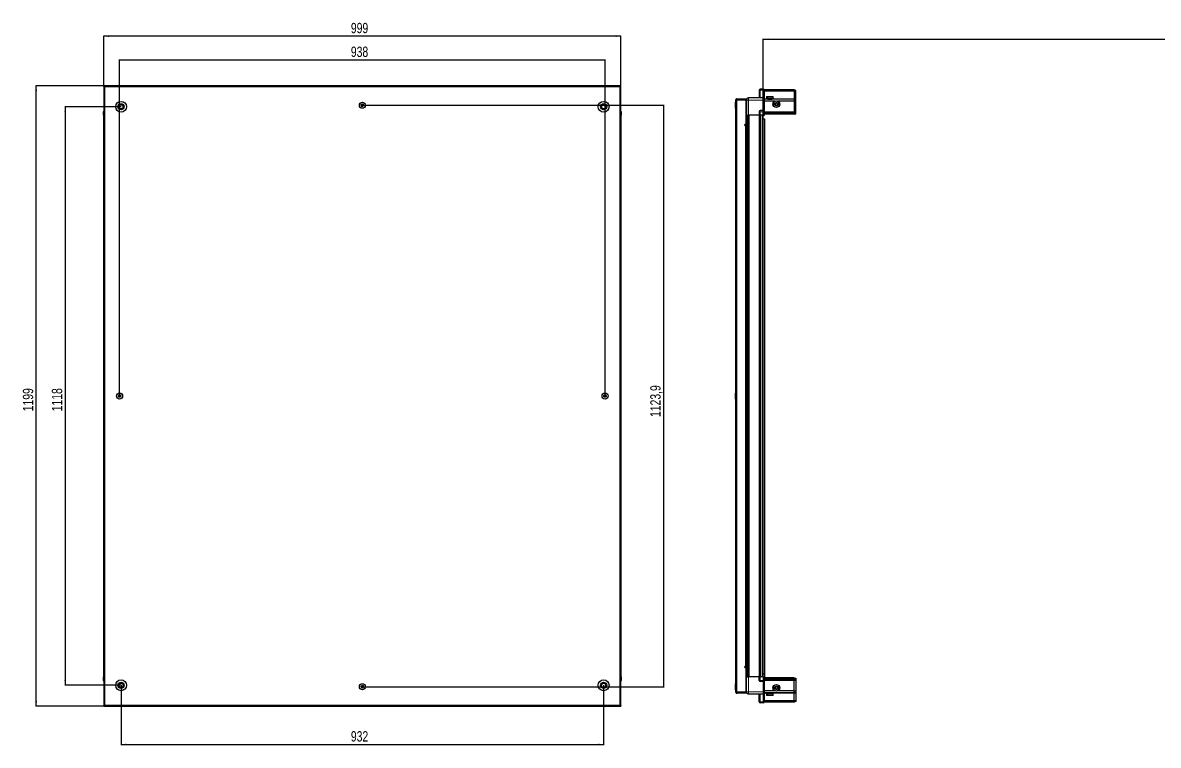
# Model space of a CAD drawing. Header units: millimetres. Extents: x -659 to 3992, y -2010 to 1584.
# Drawn here: x -659 to 1535, y 98 to 1495 of the extents above; entities that cross this region are included whole.
import ezdxf

# ---------------------------------------------------------------- set-up
doc = ezdxf.new("R2010")
doc.units = ezdxf.units.MM
doc.layers.add('FORMAT', color=7, linetype='Continuous')
doc.styles.add('SLDTEXTSTYLE0', font='TXT', dxfattribs={"width": 0.75})
doc.dimstyles.new('SLDDIMSTYLE0', dxfattribs={"dimtxt": 20, "dimasz": 10, "dimexe": 0, "dimexo": 0.0625, "dimgap": 5, "dimtad": 2, "dimdec": 1, "dimrnd": 1e-09, "dimzin": 12, "dimdsep": 46, "dimtxsty": 'SLDTEXTSTYLE0', "dimsah": 1, "dimcen": 0.09, "dimadec": 0, "dimazin": 3, "dimtfac": 1, "dimtofl": 0, "dimtmove": 0, "dimatfit": 3, "dimfxl": 0, "dimfrac": 2, "dimtolj": 1, "dimtzin": 12, "dimarcsym": 0})

# ---------------------------------------------------------------- blocks, each defined once
blk = doc.blocks.new('_D')
at = {"layer": 'FORMAT'}
for p, q in [((-502.6, 1372.8), (-634.1, 1372.8)), ((-633.1, 173.8), (-633.1, 1372.8)), ((-502.6, 173.8), (-634.1, 173.8))]:
    blk.add_line(p, q, dxfattribs=at)
for points in [[(-633.1, 1372.8), (-634.6, 1362.8), (-631.5, 1362.8)], [(-633.1, 173.8), (-631.5, 183.8), (-634.6, 183.8)]]:
    blk.add_solid(points, dxfattribs=at)
at = {"layer": 'FORMAT', "insert": (-658.9, 743.8), "char_height": 20, "attachment_point": 1, "rotation": 90, "style": 'SLDTEXTSTYLE0'}
blk.add_mtext('1199', dxfattribs=at)
blk = doc.blocks.new('_D_1')
at = {"layer": 'FORMAT'}
for p, q in [((-502.6, 1372.8), (-502.6, 1469.7)), ((496.4, 1468.7), (-502.6, 1468.7)), ((496.4, 1372.8), (496.4, 1469.7))]:
    blk.add_line(p, q, dxfattribs=at)
for points in [[(-502.6, 1468.7), (-492.6, 1467.2), (-492.6, 1470.3)], [(496.4, 1468.7), (486.4, 1470.3), (486.4, 1467.2)]]:
    blk.add_solid(points, dxfattribs=at)
at = {"layer": 'FORMAT', "insert": (-25.2, 1494.5), "char_height": 20, "attachment_point": 1, "style": 'SLDTEXTSTYLE0'}
blk.add_mtext('999', dxfattribs=at)
blk = doc.blocks.new('_D_2')
at = {"layer": 'FORMAT'}
for p, q in [((-469.1, 214.3), (-469.1, 98.8)), ((462.9, 214.3), (462.9, 98.8)), ((-469.1, 99.8), (462.9, 99.8))]:
    blk.add_line(p, q, dxfattribs=at)
for points in [[(-469.1, 99.8), (-459.1, 98.3), (-459.1, 101.4)], [(462.9, 99.8), (452.9, 101.4), (452.9, 98.3)]]:
    blk.add_solid(points, dxfattribs=at)
at = {"layer": 'FORMAT', "insert": (-25.2, 125.6), "char_height": 20, "attachment_point": 1, "style": 'SLDTEXTSTYLE0'}
blk.add_mtext('932', dxfattribs=at)
blk = doc.blocks.new('_D_3')
at = {"layer": 'FORMAT'}
for p, q in [((-472.1, 773.3), (-472.1, 1423.8)), ((-472.1, 1422.8), (465.9, 1422.8)), ((465.9, 773.3), (465.9, 1423.8))]:
    blk.add_line(p, q, dxfattribs=at)
for points in [[(-472.1, 1422.8), (-462.1, 1421.3), (-462.1, 1424.4)], [(465.9, 1422.8), (455.9, 1424.4), (455.9, 1421.3)]]:
    blk.add_solid(points, dxfattribs=at)
at = {"layer": 'FORMAT', "insert": (-25.2, 1448.6), "char_height": 20, "attachment_point": 1, "style": 'SLDTEXTSTYLE0'}
blk.add_mtext('938', dxfattribs=at)
blk = doc.blocks.new('_D_4')
at = {"layer": 'FORMAT'}
for p, q in [((-3.1, 1335.3), (579.9, 1335.3)), ((578.9, 1335.3), (578.9, 211.5)), ((-3.1, 211.5), (579.9, 211.5))]:
    blk.add_line(p, q, dxfattribs=at)
for points in [[(578.9, 1335.3), (577.4, 1325.3), (580.5, 1325.3)], [(578.9, 211.5), (580.5, 221.5), (577.4, 221.5)]]:
    blk.add_solid(points, dxfattribs=at)
at = {"layer": 'FORMAT', "insert": (553.1, 732.8), "char_height": 20, "attachment_point": 1, "rotation": 90, "style": 'SLDTEXTSTYLE0'}
blk.add_mtext('1123,9', dxfattribs=at)
blk = doc.blocks.new('_D_5')
at = {"layer": 'FORMAT'}
for p, q in [((-469.1, 1332.3), (-578.1, 1332.3)), ((-577.1, 1332.3), (-577.1, 214.3)), ((-469.1, 214.3), (-578.1, 214.3))]:
    blk.add_line(p, q, dxfattribs=at)
for points in [[(-577.1, 1332.3), (-578.6, 1322.3), (-575.5, 1322.3)], [(-577.1, 214.3), (-575.5, 224.3), (-578.6, 224.3)]]:
    blk.add_solid(points, dxfattribs=at)
at = {"layer": 'FORMAT', "insert": (-602.9, 743.8), "char_height": 20, "attachment_point": 1, "rotation": 90, "style": 'SLDTEXTSTYLE0'}
blk.add_mtext('1118', dxfattribs=at)
blk = doc.blocks.new('_D_6')
at = {"layer": 'FORMAT'}
for p, q in [((771.5, 1316.3), (771.5, 1463.8)), ((771.5, 1462.8), (2671.5, 1462.8)), ((2671.5, 1316.3), (2671.5, 1463.8))]:
    blk.add_line(p, q, dxfattribs=at)
for points in [[(771.5, 1462.8), (781.5, 1461.3), (781.5, 1464.4)], [(2671.5, 1462.8), (2661.5, 1464.4), (2661.5, 1461.3)]]:
    blk.add_solid(points, dxfattribs=at)
at = {"layer": 'FORMAT', "insert": (1692, 1488.6), "char_height": 20, "attachment_point": 1, "style": 'SLDTEXTSTYLE0'}
blk.add_mtext('1900', dxfattribs=at)

msp = doc.modelspace()

# ---------------------------------------------------------------- linework, layer by layer
at = {"color": 7, "linetype": 'Continuous', "lineweight": 25}
for p, q in [((-502.58, 1371.33), (-502.58, 1372.83)), ((-500.48, 1372.83), (-502.58, 1372.83)), ((-502.58, 1371.33), (-500.48, 1371.33)), ((-502.58, 1371.33), (-502.58, 1370.73)), ((-502.58, 1370.73), (-502.58, 175.93)), ((-502.58, 1370.73), (-500.48, 1370.73)), ((-500.48, 1372.83), (-500.48, 1370.73)), ((494.32, 1372.83), (-500.48, 1372.83)), ((494.32, 1370.73), (494.32, 1372.83)), ((496.42, 1372.83), (494.32, 1372.83)), ((494.32, 1371.33), (496.42, 1371.33)), ((494.32, 1370.73), (496.42, 1370.73)), ((496.42, 1371.33), (496.42, 1372.83)), ((496.42, 1370.73), (496.42, 1371.33)), ((496.42, 175.93), (496.42, 1370.73)), ((763.67, 1364.33), (763.67, 1349.33)), ((771.67, 1366.33), (765.67, 1366.33)), ((771.67, 1366.33), (772.01, 1366.33)), ((771.67, 1366.33), (771.67, 1364.33)), ((771.67, 1349.53), (771.67, 1364.33)), ((771.67, 1349.53), (771.67, 1364.33)), ((772.87, 1365.83), (772.01, 1366.33)), ((772.87, 1364.33), (772.87, 1365.83)), ((831.17, 1364.83), (772.87, 1364.83)), ((772.87, 1364.33), (772.87, 1349.53)), ((831.17, 1362.33), (772.87, 1362.33)), ((831.17, 1364.83), (831.17, 1362.33)), ((834.17, 1364.03), (831.17, 1364.83)), ((831.17, 1362.33), (831.17, 1347.83)), ((834.17, 1362.17), (831.17, 1362.33)), ((834.17, 1362.17), (834.17, 1364.03)), ((834.17, 1347.83), (834.17, 1362.17)), ((718.17, 1340.96), (717.87, 1340.96)), ((717.87, 1329.39), (717.87, 1340.96)), ((719.67, 1345.48), (718.17, 1345.48)), ((718.17, 1344.98), (718.17, 1345.48)), ((718.17, 201.68), (718.17, 1344.98)), ((720.27, 1346.08), (720.27, 1347.58)), ((720.27, 1347.58), (721.17, 1347.58)), ((720.27, 1346.08), (721.17, 1346.08)), ((720.27, 1345.58), (737.67, 1345.58)), ((721.17, 1346.08), (721.17, 1347.58)), ((721.17, 1347.58), (737.67, 1347.58)), ((721.17, 1346.08), (737.67, 1346.08)), ((737.67, 1346.08), (737.67, 1347.58)), ((739.17, 1345.58), (737.67, 1345.58)), ((737.67, 1345.58), (737.67, 1298.08)), ((739.17, 1345.33), (739.17, 1316.33)), ((771.67, 1349.33), (742.67, 1349.33)), ((771.67, 1349.33), (771.67, 1349.53)), ((771.67, 1349.33), (772.87, 1349.33)), ((771.67, 1345.33), (771.67, 1349.33)), ((771.67, 1325.03), (771.67, 1345.33)), ((772.87, 1349.53), (772.87, 1349.33)), ((772.87, 1349.33), (772.87, 1345.33)), ((831.17, 1346.83), (772.87, 1346.83)), ((772.87, 1345.33), (772.87, 1325.03)), ((794.17, 1343.33), (772.87, 1343.33)), ((777.67, 1351.23), (777.67, 1348.83)), ((777.67, 1348.83), (777.67, 1348.33)), ((777.67, 1348.33), (777.81, 1348.33)), ((778, 1348.83), (777.81, 1348.83)), ((777.81, 1348.83), (777.81, 1348.33)), ((777.81, 1348.33), (778, 1348.33)), ((778, 1348.83), (778, 1348.33)), ((778, 1348.33), (778.53, 1348.33)), ((778.47, 1352.03), (785.64, 1352.03)), ((778.93, 1348.83), (778.53, 1348.83)), ((778.53, 1348.83), (778.53, 1348.33)), ((778.53, 1348.33), (778.93, 1348.33)), ((778.93, 1348.83), (778.93, 1348.33)), ((778.93, 1348.33), (779.8, 1348.33)), ((779.77, 1348.33), (779.77, 1348.23)), ((779.77, 1348.23), (788.57, 1348.23)), ((780.37, 1348.83), (779.8, 1348.83)), ((779.8, 1348.83), (779.8, 1348.33)), ((779.8, 1348.33), (780.37, 1348.33)), ((780.17, 1347.83), (780.86, 1347.35)), ((780.17, 1347.83), (785.2, 1347.83)), ((780.86, 1347.35), (780.17, 1346.86)), ((780.17, 1346.86), (780.17, 1346.83)), ((780.17, 1346.86), (785.2, 1346.86)), ((780.37, 1348.83), (780.37, 1348.33)), ((780.37, 1348.33), (781.49, 1348.33)), ((780.86, 1347.35), (785.03, 1347.35)), ((782.18, 1348.83), (781.49, 1348.83)), ((781.49, 1348.83), (781.49, 1348.33)), ((781.49, 1348.33), (782.18, 1348.33)), ((782.18, 1348.83), (782.18, 1348.33)), ((782.18, 1348.33), (783.46, 1348.33)), ((784.19, 1348.83), (783.46, 1348.83)), ((783.46, 1348.83), (783.46, 1348.33)), ((783.46, 1348.33), (783.69, 1348.33)), ((783.69, 1348.83), (783.69, 1348.33)), ((784.19, 1348.83), (784.19, 1348.33)), ((784.19, 1348.83), (784.19, 1348.33)), ((784.19, 1348.33), (785.49, 1348.33)), ((784.19, 1348.33), (784.19, 1348.33)), ((785.03, 1347.35), (787.48, 1347.35)), ((785.2, 1347.83), (788.17, 1347.83)), ((785.2, 1346.86), (788.17, 1346.86)), ((786.2, 1348.83), (785.49, 1348.83)), ((785.49, 1348.83), (785.49, 1348.33)), ((785.55, 1348.83), (785.55, 1348.33)), ((785.55, 1348.33), (786.2, 1348.33)), ((785.64, 1352.03), (789.87, 1352.03)), ((786.2, 1348.83), (786.2, 1348.33)), ((786.2, 1348.33), (787.39, 1348.33)), ((788.01, 1348.83), (787.39, 1348.83)), ((787.39, 1348.83), (787.39, 1348.33)), ((787.39, 1348.33), (788.01, 1348.33)), ((787.48, 1347.35), (788.17, 1347.83)), ((788.17, 1346.86), (787.48, 1347.35)), ((788.01, 1348.83), (788.01, 1348.33)), ((788.01, 1348.33), (788.98, 1348.33)), ((788.17, 1346.83), (788.17, 1346.86)), ((788.57, 1348.23), (788.57, 1348.33)), ((789.44, 1348.83), (788.98, 1348.83)), ((788.98, 1348.83), (788.98, 1348.33)), ((788.98, 1348.33), (789.44, 1348.33)), ((789.44, 1348.83), (789.44, 1348.33)), ((789.44, 1348.33), (790.1, 1348.33)), ((790.36, 1348.83), (790.1, 1348.83)), ((790.1, 1348.83), (790.1, 1348.33)), ((790.1, 1348.33), (790.36, 1348.33)), ((790.36, 1348.83), (790.36, 1348.33)), ((790.36, 1348.33), (790.63, 1348.33)), ((790.67, 1348.83), (790.63, 1348.83)), ((790.63, 1348.83), (790.63, 1348.33)), ((790.63, 1348.33), (790.67, 1348.33)), ((790.67, 1348.83), (790.67, 1351.23)), ((790.67, 1348.83), (790.67, 1348.33)), ((831.17, 1343.33), (799.17, 1343.33)), ((831.17, 1347.83), (831.17, 1346.83)), ((831.17, 1346.83), (831.17, 1343.33)), ((834.17, 1346.03), (831.17, 1346.83)), ((831.17, 1343.33), (831.17, 1322.83)), ((831.17, 1343.33), (834.17, 1343)), ((834.17, 1346.03), (834.17, 1347.83)), ((834.17, 1343), (834.17, 1346.03)), ((834.17, 1322.83), (834.17, 1343)), ((-503.08, 1322.83), (-503.08, 1316.33)), ((-503.08, 1316.33), (-503.08, 1322.83)), ((-503.08, 1316.33), (-503.08, 1316.33)), ((-502.58, 1316.33), (-503.08, 1316.33)), ((-502.93, 1316.33), (-502.93, 230.33)), ((496.42, 1324.15), (496.42, 1324.15)), ((496.42, 1316.33), (496.92, 1316.33)), ((496.77, 230.33), (496.77, 1316.33)), ((496.92, 1322.83), (496.92, 1316.33)), ((496.92, 1316.33), (496.92, 1322.83)), ((496.92, 1316.33), (496.92, 1316.33)), ((496.92, 1316.33), (496.92, 1316.33)), ((717.87, 1329.39), (718.17, 1329.39)), ((737.67, 1319.08), (739.17, 1319.08)), ((739.17, 1316.33), (737.67, 1316.33)), ((739.82, 230.33), (739.82, 1316.33)), ((741.62, 1316.33), (741.62, 230.33)), ((741.65, 1316.33), (741.65, 230.33)), ((763.67, 1316.33), (742.67, 1316.33)), ((763.67, 1322.83), (763.67, 1316.33)), ((763.67, 1316.33), (765.67, 1316.33)), ((764.32, 230.33), (764.32, 1316.33)), ((771.67, 1324.83), (765.67, 1324.83)), ((771.67, 1316.33), (765.67, 1316.33)), ((771.52, 230.33), (771.52, 1316.33)), ((771.67, 1324.83), (771.67, 1325.03)), ((771.67, 1324.83), (771.67, 1322.83)), ((771.67, 1324.83), (772.87, 1324.83)), ((771.67, 1316.33), (771.67, 1322.83)), ((771.67, 1316.33), (771.67, 1322.83)), ((771.67, 1316.33), (772.01, 1316.33)), ((771.67, 1316.33), (771.67, 1316.33)), ((772.01, 1316.33), (772.01, 1322.83)), ((772.87, 1316.33), (772.01, 1316.33)), ((772.01, 1316.33), (772.01, 1316.33)), ((772.87, 1325.03), (772.87, 1324.83)), ((772.87, 1324.15), (772.87, 1324.83)), ((772.87, 1324.15), (772.87, 1316.33)), ((831.17, 1321.83), (772.87, 1321.83)), ((831.17, 1320.83), (772.87, 1320.83)), ((831.17, 1319.33), (772.87, 1319.33)), ((831.17, 1317.83), (772.87, 1317.83)), ((831.17, 1322.83), (831.17, 1321.83)), ((831.17, 1321.83), (831.17, 1320.83)), ((831.17, 1321.83), (834.17, 1321.03)), ((831.17, 1320.83), (831.17, 1319.33)), ((831.17, 1320.83), (834.17, 1320.29)), ((831.17, 1319.33), (834.17, 1319.78)), ((831.17, 1319.33), (831.17, 1317.83)), ((831.17, 1317.83), (834.17, 1318.63)), ((834.17, 1321.03), (834.17, 1322.83)), ((834.17, 1320.29), (834.17, 1321.03)), ((834.17, 1319.78), (834.17, 1320.29)), ((834.17, 1318.63), (834.17, 1319.78)), ((737.67, 1298.08), (736.32, 1298.08)), ((736.32, 1296.08), (737.07, 1296.08)), ((737.07, 1296.08), (739.17, 1296.08)), ((739.17, 1296.08), (739.17, 250.58)), ((771.52, 1309.33), (774.02, 1309.33)), ((774.02, 1309.33), (774.02, 235.83)), ((718.17, 779.11), (717.87, 779.11)), ((717.87, 767.54), (717.87, 779.11)), ((739.67, 782.83), (739.67, 763.83)), ((717.87, 767.54), (718.17, 767.54)), ((737.07, 250.58), (736.32, 250.58)), ((736.32, 248.58), (737.67, 248.58)), ((739.17, 250.58), (737.07, 250.58)), ((737.67, 248.58), (737.67, 201.08)), ((-503.08, 223.83), (-503.08, 230.33)), ((-503.08, 230.33), (-503.08, 230.33)), ((-503.08, 230.33), (-503.08, 230.33)), ((-503.08, 230.33), (-503.08, 223.83)), ((-502.58, 230.33), (-503.08, 230.33)), ((-502.58, 222.51), (-502.58, 222.51)), ((496.42, 230.33), (496.92, 230.33)), ((496.92, 230.33), (496.92, 230.33)), ((496.92, 223.83), (496.92, 230.33)), ((496.92, 230.33), (496.92, 223.83)), ((739.17, 230.33), (737.67, 230.33)), ((739.17, 227.58), (737.67, 227.58)), ((739.17, 201.33), (739.17, 230.33)), ((763.67, 230.33), (742.67, 230.33)), ((763.67, 223.83), (763.67, 230.33)), ((763.67, 230.33), (765.67, 230.33)), ((771.67, 230.33), (765.67, 230.33)), ((771.67, 221.83), (765.67, 221.83)), ((774.02, 235.83), (771.52, 235.83)), ((771.67, 223.83), (771.67, 230.33)), ((771.67, 230.33), (772.01, 230.33)), ((771.67, 223.83), (771.67, 221.83)), ((771.67, 223.83), (771.67, 221.83)), ((771.67, 221.83), (772.87, 221.83)), ((771.67, 221.63), (771.67, 221.83)), ((771.67, 201.33), (771.67, 221.63)), ((772.01, 223.83), (772.01, 230.33)), ((772.01, 230.33), (772.87, 230.33)), ((772.87, 230.33), (772.87, 222.51)), ((831.17, 228.83), (772.87, 228.83)), ((831.17, 227.33), (772.87, 227.33)), ((831.17, 225.83), (772.87, 225.83)), ((831.17, 224.83), (772.87, 224.83)), ((772.87, 221.83), (772.87, 222.51)), ((772.87, 221.83), (772.87, 221.63)), ((772.87, 221.63), (772.87, 201.33)), ((774.02, 235.83), (774.02, 228.83)), ((831.17, 227.33), (831.17, 228.83)), ((831.17, 228.83), (834.17, 228.03)), ((831.17, 225.83), (831.17, 227.33)), ((831.17, 227.33), (834.17, 226.87)), ((831.17, 225.83), (834.17, 226.37)), ((831.17, 224.83), (831.17, 225.83)), ((831.17, 224.83), (834.17, 225.63)), ((831.17, 223.83), (831.17, 224.83)), ((831.17, 203.33), (831.17, 223.83)), ((834.17, 228.03), (834.17, 226.87)), ((834.17, 226.87), (834.17, 226.37)), ((834.17, 226.37), (834.17, 225.63)), ((834.17, 225.63), (834.17, 223.83)), ((834.17, 223.83), (834.17, 203.66)), ((718.17, 217.26), (717.87, 217.26)), ((717.87, 207.59), (717.87, 217.26)), ((717.87, 205.69), (717.87, 207.59)), ((717.87, 205.69), (718.17, 205.69)), ((718.17, 201.18), (718.17, 201.68)), ((719.67, 201.18), (718.17, 201.18)), ((737.67, 201.08), (720.27, 201.08)), ((720.27, 200.58), (720.27, 199.08)), ((720.27, 200.58), (721.17, 200.58)), ((720.27, 199.08), (721.17, 199.08)), ((721.17, 200.58), (721.17, 199.08)), ((737.67, 200.58), (721.17, 200.58)), ((737.67, 199.08), (721.17, 199.08)), ((737.67, 201.08), (739.17, 201.08)), ((737.67, 200.58), (737.67, 199.08)), ((771.67, 197.33), (771.67, 201.33)), ((794.17, 203.33), (772.87, 203.33)), ((772.87, 201.33), (772.87, 197.33)), ((831.17, 199.83), (772.87, 199.83)), ((777.67, 198.33), (777.67, 195.43)), ((777.77, 198.33), (777.67, 198.33)), ((777.77, 197.83), (777.77, 198.33)), ((777.94, 198.33), (777.77, 198.33)), ((777.77, 197.83), (777.94, 197.83)), ((777.94, 197.83), (777.94, 198.33)), ((778.43, 198.33), (777.94, 198.33)), ((778.43, 197.83), (778.43, 198.33)), ((778.81, 198.33), (778.43, 198.33)), ((778.43, 197.83), (778.81, 197.83)), ((778.81, 197.83), (778.81, 198.33)), ((779.65, 198.33), (778.81, 198.33)), ((779.65, 197.83), (779.65, 198.33)), ((780.2, 198.33), (779.65, 198.33)), ((779.65, 197.83), (780.2, 197.83)), ((779.77, 198.43), (779.77, 198.33)), ((785.17, 198.43), (779.77, 198.43)), ((780.17, 199.83), (780.17, 199.8)), ((780.17, 199.8), (780.86, 199.31)), ((780.28, 199.8), (780.17, 199.8)), ((780.86, 199.31), (780.17, 198.83)), ((780.28, 198.83), (780.17, 198.83)), ((780.2, 197.83), (780.2, 198.33)), ((781.31, 198.33), (780.2, 198.33)), ((788.17, 199.8), (780.28, 199.8)), ((788.17, 198.83), (780.28, 198.83)), ((780.95, 199.31), (780.86, 199.31)), ((787.48, 199.31), (780.95, 199.31)), ((781.31, 197.83), (781.31, 198.33)), ((781.99, 198.33), (781.31, 198.33)), ((781.31, 197.83), (781.99, 197.83)), ((781.99, 197.83), (781.99, 198.33)), ((783.25, 198.33), (781.99, 198.33)), ((783.25, 197.83), (783.25, 198.33)), ((783.55, 198.33), (783.25, 198.33)), ((783.25, 197.83), (783.99, 197.83)), ((783.55, 197.83), (783.55, 198.33)), ((783.99, 197.83), (783.99, 198.33)), ((785.29, 198.33), (783.99, 198.33)), ((788.57, 198.43), (785.17, 198.43)), ((785.29, 197.83), (785.29, 198.33)), ((785.29, 197.83), (786, 197.83)), ((785.41, 197.83), (785.41, 198.33)), ((786, 198.33), (785.41, 198.33)), ((786, 197.83), (786, 198.33)), ((787.21, 198.33), (786, 198.33)), ((787.21, 197.83), (787.21, 198.33)), ((787.84, 198.33), (787.21, 198.33)), ((787.21, 197.83), (787.84, 197.83)), ((787.48, 199.31), (788.17, 199.8)), ((788.17, 198.83), (787.48, 199.31)), ((787.84, 197.83), (787.84, 198.33)), ((788.84, 198.33), (787.84, 198.33)), ((788.17, 199.8), (788.17, 199.83)), ((788.57, 198.33), (788.57, 198.43)), ((788.84, 197.83), (788.84, 198.33)), ((789.32, 198.33), (788.84, 198.33)), ((788.84, 197.83), (789.32, 197.83)), ((789.32, 197.83), (789.32, 198.33)), ((790.01, 198.33), (789.32, 198.33)), ((790.01, 197.83), (790.01, 198.33)), ((790.3, 198.33), (790.01, 198.33)), ((790.01, 197.83), (790.3, 197.83)), ((790.3, 197.83), (790.3, 198.33)), ((790.61, 198.33), (790.3, 198.33)), ((790.61, 197.83), (790.61, 198.33)), ((790.67, 198.33), (790.61, 198.33)), ((790.61, 197.83), (790.67, 197.83)), ((790.67, 195.43), (790.67, 198.33)), ((790.67, 197.83), (790.67, 198.33)), ((790.67, 198.33), (790.67, 198.33)), ((831.17, 203.33), (799.17, 203.33)), ((831.17, 203.33), (834.17, 203.66)), ((831.17, 199.83), (831.17, 203.33)), ((834.17, 200.63), (831.17, 199.83)), ((831.17, 198.83), (831.17, 199.83)), ((831.17, 184.33), (831.17, 198.83)), ((834.17, 203.66), (834.17, 200.63)), ((834.17, 200.63), (834.17, 198.83)), ((834.17, 198.83), (834.17, 184.48)), ((-500.48, 175.93), (-502.58, 175.93)), ((-502.58, 175.93), (-502.58, 175.33)), ((-500.48, 175.93), (-500.48, 173.83)), ((494.32, 173.83), (494.32, 175.93)), ((496.42, 175.93), (494.32, 175.93)), ((496.42, 175.33), (496.42, 175.93)), ((771.67, 197.33), (742.67, 197.33)), ((763.67, 182.33), (763.67, 197.33)), ((771.67, 180.33), (765.67, 180.33)), ((771.67, 197.33), (772.87, 197.33)), ((771.67, 197.13), (771.67, 197.33)), ((771.67, 182.33), (771.67, 197.13)), ((771.67, 182.33), (771.67, 180.33)), ((771.67, 180.33), (772.01, 180.33)), ((771.67, 180.33), (772.01, 180.33)), ((771.67, 180.33), (771.67, 180.33)), ((772.01, 180.33), (772.87, 180.83)), ((772.01, 180.33), (772.87, 180.83)), ((772.87, 197.33), (772.87, 197.13)), ((772.87, 197.13), (772.87, 182.33)), ((831.17, 184.33), (772.87, 184.33)), ((772.87, 180.83), (772.87, 182.33)), ((831.17, 181.83), (772.87, 181.83)), ((778.62, 194.63), (778.47, 194.63)), ((789.87, 194.63), (778.62, 194.63)), ((834.17, 184.48), (831.17, 184.33)), ((831.17, 181.83), (831.17, 184.33)), ((834.17, 182.63), (831.17, 181.83)), ((834.17, 184.48), (834.17, 182.63)), ((-500.48, 175.33), (-502.58, 175.33)), ((-502.58, 175.33), (-502.58, 173.83)), ((-502.58, 173.83), (-500.48, 173.83)), ((-500.48, 173.83), (494.32, 173.83)), ((496.42, 175.33), (494.32, 175.33)), ((494.32, 173.83), (496.42, 173.83)), ((496.42, 175.33), (496.42, 173.83))]:
    msp.add_line(p, q, dxfattribs=at)
at = {"color": 8, "linetype": 'Continuous', "lineweight": 18}
for p, q in [((494.32, 1370.73), (-500.48, 1370.73)), ((-500.48, 1370.73), (-500.48, 175.93)), ((494.32, 175.93), (494.32, 1370.73)), ((765.67, 1364.33), (763.67, 1364.33)), ((765.67, 1364.33), (765.67, 1366.33)), ((765.67, 1349.33), (765.67, 1364.33)), ((771.67, 1364.33), (765.67, 1364.33)), ((771.67, 1364.33), (772.87, 1364.33)), ((720.27, 1345.58), (720.27, 201.08)), ((742.67, 1316.33), (742.67, 1345.33)), ((771.67, 1345.33), (742.67, 1345.33)), ((771.67, 1349.53), (772.87, 1349.53)), ((771.67, 1345.33), (772.87, 1345.33)), ((780.17, 1347.83), (772.87, 1347.83)), ((777.67, 1351.23), (785.85, 1351.23)), ((785.85, 1351.23), (790.67, 1351.23)), ((831.17, 1347.83), (788.17, 1347.83)), ((834.17, 1347.83), (831.17, 1347.83)), ((-502.58, 1322.83), (-503.08, 1322.83)), ((496.42, 1322.83), (496.92, 1322.83)), ((739.17, 1296.08), (739.17, 1316.33)), ((740.41, 1316.33), (740.41, 230.33)), ((742.86, 230.33), (742.86, 1316.33)), ((744.27, 1316.33), (744.27, 230.33)), ((763.67, 1322.83), (765.67, 1322.83)), ((763.67, 230.33), (763.67, 1316.33)), ((765.67, 1322.83), (765.67, 1324.83)), ((765.67, 1316.33), (765.67, 1322.83)), ((771.67, 1322.83), (765.67, 1322.83)), ((766.32, 230.33), (766.32, 1316.33)), ((769.52, 230.33), (769.52, 1316.33)), ((771.67, 1325.03), (772.87, 1325.03)), ((771.67, 1322.83), (772.01, 1322.83)), ((771.67, 1316.33), (772.01, 1316.33)), ((831.17, 1322.83), (772.87, 1322.83)), ((831.17, 1322.83), (834.17, 1322.83)), ((737.07, 250.58), (737.07, 1296.08)), ((739.17, 230.33), (739.17, 250.58)), ((-502.58, 223.83), (-503.08, 223.83)), ((496.42, 223.83), (496.92, 223.83)), ((742.67, 230.33), (742.67, 201.33)), ((763.67, 223.83), (765.67, 223.83)), ((765.67, 230.33), (765.67, 223.83)), ((765.67, 223.83), (765.67, 221.83)), ((771.67, 223.83), (765.67, 223.83)), ((771.67, 223.83), (772.01, 223.83)), ((772.87, 221.63), (771.67, 221.63)), ((831.17, 223.83), (772.87, 223.83)), ((831.17, 223.83), (834.17, 223.83)), ((771.67, 201.33), (742.67, 201.33)), ((771.67, 201.33), (772.87, 201.33)), ((780.17, 198.83), (772.87, 198.83)), ((831.17, 198.83), (788.17, 198.83)), ((834.17, 198.83), (831.17, 198.83)), ((-500.48, 175.93), (494.32, 175.93)), ((765.67, 182.33), (763.67, 182.33)), ((765.67, 197.33), (765.67, 182.33)), ((765.67, 182.33), (765.67, 180.33)), ((771.67, 182.33), (765.67, 182.33)), ((772.87, 197.13), (771.67, 197.13)), ((771.67, 182.33), (772.87, 182.33)), ((777.84, 195.43), (777.67, 195.43)), ((790.67, 195.43), (777.84, 195.43))]:
    msp.add_line(p, q, dxfattribs=at)
at = {"color": 7, "linetype": 'Continuous', "lineweight": 25}
for centre, radius in [((-469.08, 1332.33), 10.5), ((-469.08, 1332.33), 6), ((-3.08, 1335.18), 5.79), ((462.92, 1332.33), 10.5), ((462.92, 1332.33), 6), ((796.67, 1337.33), 6.5), ((796.67, 1337.33), 3.46), ((-469.08, 1332.33), 3.9), ((-3.08, 1335.18), 1.85), ((462.92, 1332.33), 3.9), ((-471.93, 773.33), 5.79), ((-471.93, 773.33), 1.85), ((465.77, 773.33), 5.79), ((465.77, 773.33), 1.85), ((-469.08, 214.33), 10.5), ((-469.08, 214.33), 6), ((462.92, 214.33), 10.5), ((462.92, 214.33), 6), ((-469.08, 214.33), 3.9), ((-3.08, 211.48), 5.79), ((-3.08, 211.48), 1.85), ((462.92, 214.33), 3.9), ((796.67, 209.33), 6.5), ((796.67, 209.33), 3.46)]:
    msp.add_circle(centre, radius, dxfattribs=at)
at = {"color": 8, "linetype": 'Continuous', "lineweight": 18}
for centre in [(796.67, 1337.33), (796.67, 209.33)]:
    msp.add_circle(centre, 5.7, dxfattribs=at)
at = {"color": 7, "linetype": 'Continuous', "lineweight": 25}
for centre, radius, start, end in [((765.67, 1364.33), 2, 90, 180), ((720.17, 1345.08), 0.5, 90, 117.7907), ((737.57, 1345.48), 0.6, 9.59407, 90), ((737.57, 1345.48), 2.1, 32.2369, 87.2706), ((778.47, 1351.23), 0.8, 90, 180), ((779.77, 1347.83), 0.4, 0, 90), ((788.57, 1347.83), 0.4, 90, 180), ((789.87, 1351.23), 0.8, 0, 90), ((796.67, 1337.33), 2.5, 161.00659, 221.00659), ((796.67, 1337.33), 2.5, 101.00659, 161.00659), ((796.67, 1337.33), 2.5, 41.00659, 101.00659), ((796.67, 1337.33), 2.5, 341.00659, 41.00659), ((-501.08, 1322.83), 2, 138.59038, 180), ((-469.08, 1332.33), 4.62, 120, 180), ((-469.08, 1332.33), 4.62, 180, 240), ((-469.08, 1332.33), 4.62, 60, 120), ((-469.08, 1332.33), 4.62, 240, 300), ((-469.08, 1332.33), 4.62, 0, 60), ((-469.08, 1332.33), 4.62, 300, 0), ((462.92, 1332.33), 4.62, 120, 180), ((462.92, 1332.33), 4.62, 180, 240), ((462.92, 1332.33), 4.62, 60, 120), ((462.92, 1332.33), 4.62, 240, 300), ((462.92, 1332.33), 4.62, 0, 60), ((462.92, 1332.33), 4.62, 300, 0), ((494.92, 1322.83), 2, 0, 41.40962), ((765.67, 1322.83), 2, 90, 180), ((769.02, 1318.98), 5, 300, 346.70293), ((796.67, 1337.33), 2.5, 221.00659, 281.00659), ((796.67, 1337.33), 2.5, 281.00659, 341.00659), ((736.32, 1297.08), 1, 90, 270), ((736.67, 782.83), 3, 0, 33.55731), ((736.67, 763.83), 3, 326.44269, 0), ((736.32, 249.58), 1, 90, 270), ((-501.08, 223.83), 2, 180, 199.56674), ((-501.08, 223.83), 2, 180, 221.40962), ((-501.08, 223.83), 2, 213.78451, 221.40962), ((494.92, 223.83), 2, 318.57492, 0), ((494.92, 223.83), 2, 318.59038, 0), ((765.67, 223.83), 2, 180, 270), ((-469.08, 214.33), 4.62, 120, 180), ((-469.08, 214.33), 4.62, 180, 240), ((-469.08, 214.33), 4.62, 60, 120), ((-469.08, 214.33), 4.62, 240, 300), ((-469.08, 214.33), 4.62, 0, 60), ((-469.08, 214.33), 4.62, 300, 0), ((462.92, 214.33), 4.62, 120, 180), ((462.92, 214.33), 4.62, 180, 240), ((462.92, 214.33), 4.62, 60, 120), ((462.92, 214.33), 4.62, 240, 300), ((462.92, 214.33), 4.62, 0, 60), ((462.92, 214.33), 4.62, 300, 0), ((720.17, 201.58), 0.5, 243.58436, 270), ((737.57, 201.18), 0.6, 270, 350.40593), ((737.57, 201.18), 2.1, 272.7294, 327.8305), ((779.77, 198.83), 0.4, 270, 0), ((788.57, 198.83), 0.4, 180, 270), ((796.67, 209.33), 2.5, 127.98423, 187.98423), ((796.67, 209.33), 2.5, 187.98423, 247.98423), ((796.67, 209.33), 2.5, 67.98423, 127.98423), ((796.67, 209.33), 2.5, 247.98423, 307.98423), ((796.67, 209.33), 2.5, 7.98423, 67.98423), ((796.67, 209.33), 2.5, 307.98423, 7.98423), ((765.67, 182.33), 2, 180, 270), ((778.47, 195.43), 0.8, 180, 270), ((789.87, 195.43), 0.8, 270, 0)]:
    msp.add_arc(centre, radius, start, end, dxfattribs=at)
for centre, start_param, end_param in [((775.47, 1322.83), 2.4188584, 3.1415927), ((775.47, 223.83), 3.1415927, 3.8643269)]:
    msp.add_ellipse(centre, major_axis=(3.46, 0), ratio=0.5773503, start_param=start_param, end_param=end_param, dxfattribs=at)
for points, knots in [([(720.27, 1347.58), (720.02, 1347.55), (719.53, 1347.5), (718.89, 1347.11), (718.42, 1346.55), (718.2, 1345.97), (718.18, 1345.61), (718.17, 1345.48)], [0, 0, 0, 0, 0.2302553, 0.4485219, 0.6667858, 0.8850496, 1, 1, 1, 1]), ([(718.17, 1344.98), (718.2, 1345.03), (718.25, 1345.12), (718.65, 1345.25), (719.2, 1345.38), (719.78, 1345.49), (720.15, 1345.56), (720.27, 1345.58)], [0, 0, 0, 0, 0.2302553, 0.4485219, 0.6667858, 0.8850496, 1, 1, 1, 1]), ([(742.67, 1349.33), (742.23, 1349.28), (741.56, 1349.21), (740.74, 1348.77), (740.18, 1348.32), (739.73, 1347.76), (739.29, 1346.95), (739.22, 1346.27), (739.17, 1345.83)], [0, 0, 0, 0, 0.2394568, 0.3683607, 0.5, 0.6316393, 0.7605432, 1, 1, 1, 1]), ([(739.17, 1345.83), (739.17, 1345.82), (739.17, 1345.81), (739.17, 1345.69), (739.17, 1345.53), (739.17, 1345.4), (739.17, 1345.33)], [0, 0, 0, 0, 0.2493943, 0.5003335, 0.7501667, 1, 1, 1, 1]), ([(793.84, 1336.78), (794.01, 1337.27), (794.32, 1338.18), (794.63, 1339.09), (794.78, 1339.51)], [0, 0, 0, 0, 0.5346859, 1, 1, 1, 1]), ([(794.78, 1339.51), (795.29, 1339.61), (796.23, 1339.79), (797.17, 1339.97), (797.61, 1340.06)], [0, 0, 0, 0, 0.5346859, 1, 1, 1, 1]), ([(797.61, 1340.06), (797.69, 1339.96), (798.09, 1339.51), (798.74, 1338.76), (799.28, 1338.14), (799.51, 1337.88)], [0, 0, 0, 0, 0.1331247, 0.6370994, 1, 1, 1, 1]), ([(-473.7, 1332.33), (-473.37, 1332.9), (-472.8, 1333.88), (-471.98, 1335.31), (-471.57, 1336.02), (-471.39, 1336.33)], [0, 0, 0, 0, 0.4391308, 0.7513783, 1, 1, 1, 1]), ([(-471.39, 1328.33), (-471.72, 1328.9), (-472.28, 1329.88), (-473.11, 1331.31), (-473.51, 1332.02), (-473.7, 1332.33)], [0, 0, 0, 0, 0.4391308, 0.7513783, 1, 1, 1, 1]), ([(-471.39, 1336.33), (-471.19, 1336.33), (-470.48, 1336.33), (-469.17, 1336.33), (-467.78, 1336.33), (-467.04, 1336.33), (-466.77, 1336.33)], [0, 0, 0, 0, 0.1393293, 0.4852696, 0.8163565, 1, 1, 1, 1]), ([(-466.77, 1328.33), (-467.04, 1328.33), (-467.78, 1328.33), (-469.17, 1328.33), (-470.48, 1328.33), (-471.19, 1328.33), (-471.39, 1328.33)], [0, 0, 0, 0, 0.1836435, 0.5147304, 0.8606707, 1, 1, 1, 1]), ([(-466.77, 1336.33), (-466.44, 1335.76), (-465.87, 1334.78), (-465.05, 1333.35), (-464.64, 1332.64), (-464.46, 1332.33)], [0, 0, 0, 0, 0.4391308, 0.7513783, 1, 1, 1, 1]), ([(-464.46, 1332.33), (-464.79, 1331.76), (-465.36, 1330.78), (-466.18, 1329.35), (-466.59, 1328.64), (-466.77, 1328.33)], [0, 0, 0, 0, 0.4391308, 0.7513783, 1, 1, 1, 1]), ([(-5.17, 1337.04), (-5.17, 1337.03), (-5.19, 1337.01), (-5.19, 1336.95), (-5.17, 1336.81), (-5.03, 1336.45), (-4.84, 1335.94), (-4.94, 1335.32), (-5.26, 1334.91), (-5.53, 1334.63), (-5.69, 1334.45), (-5.74, 1334.37), (-5.74, 1334.33), (-5.74, 1334.29), (-5.72, 1334.27), (-5.66, 1334.23), (-5.4, 1334.16), (-4.93, 1334.1), (-4.26, 1333.85), (-3.94, 1333.22), (-3.83, 1332.76), (-3.73, 1332.51), (-3.69, 1332.46), (-3.66, 1332.44), (-3.63, 1332.43), (-3.59, 1332.44), (-3.55, 1332.47), (-3.49, 1332.52), (-3.34, 1332.68), (-3.1, 1332.98), (-2.73, 1333.34), (-2.12, 1333.52), (-1.6, 1333.38), (-1.22, 1333.29), (-1.07, 1333.28), (-1.01, 1333.3), (-0.99, 1333.31), (-0.97, 1333.35), (-0.96, 1333.41), (-0.99, 1333.55), (-1.13, 1333.91), (-1.32, 1334.42), (-1.21, 1335.04), (-0.9, 1335.45), (-0.62, 1335.73), (-0.46, 1335.91), (-0.42, 1335.99), (-0.41, 1336.03), (-0.42, 1336.07), (-0.44, 1336.09), (-0.5, 1336.13), (-0.76, 1336.2), (-1.23, 1336.26), (-1.89, 1336.5), (-2.21, 1337.14), (-2.32, 1337.6), (-2.42, 1337.85), (-2.47, 1337.9), (-2.5, 1337.92), (-2.53, 1337.92), (-2.56, 1337.91), (-2.6, 1337.89), (-2.66, 1337.84), (-2.82, 1337.68), (-3.06, 1337.38), (-3.42, 1337.02), (-4.03, 1336.84), (-4.56, 1336.98), (-4.94, 1337.07), (-5.09, 1337.08), (-5.14, 1337.06), (-5.16, 1337.05), (-5.17, 1337.04)], [0, 0, 0, 0, 0.0020087, 0.00442, 0.0093647, 0.0255282, 0.0677053, 0.0957862, 0.1246456, 0.1503415, 0.1605194, 0.1633943, 0.1656965, 0.1672448, 0.1688741, 0.1707699, 0.1786058, 0.2119941, 0.2499945, 0.2879948, 0.3213831, 0.329219, 0.3311148, 0.3327441, 0.3342924, 0.3362166, 0.3385353, 0.3413178, 0.349662, 0.3753578, 0.4042173, 0.4322982, 0.4744753, 0.4906388, 0.4966691, 0.49844, 0.5, 0.5020087, 0.50442, 0.5093647, 0.5255282, 0.5677053, 0.5957862, 0.6246456, 0.6503415, 0.6605194, 0.6633943, 0.6656965, 0.6672448, 0.6688741, 0.6707699, 0.6786058, 0.7119941, 0.7499945, 0.7879948, 0.8213831, 0.829219, 0.8311148, 0.8327441, 0.8342924, 0.8362166, 0.8385353, 0.8413178, 0.849662, 0.8753578, 0.9042173, 0.9322982, 0.9744753, 0.9906388, 0.9966691, 0.99844, 1, 1, 1, 1]), ([(458.3, 1332.33), (458.63, 1332.9), (459.2, 1333.88), (460.02, 1335.31), (460.43, 1336.02), (460.61, 1336.33)], [0, 0, 0, 0, 0.4391308, 0.7513783, 1, 1, 1, 1]), ([(460.61, 1328.33), (460.28, 1328.9), (459.72, 1329.88), (458.89, 1331.31), (458.49, 1332.02), (458.3, 1332.33)], [0, 0, 0, 0, 0.4391308, 0.7513783, 1, 1, 1, 1]), ([(460.61, 1336.33), (460.81, 1336.33), (461.52, 1336.33), (462.83, 1336.33), (464.22, 1336.33), (464.96, 1336.33), (465.23, 1336.33)], [0, 0, 0, 0, 0.1393293, 0.4852696, 0.8163565, 1, 1, 1, 1]), ([(465.23, 1328.33), (464.96, 1328.33), (464.22, 1328.33), (462.83, 1328.33), (461.52, 1328.33), (460.81, 1328.33), (460.61, 1328.33)], [0, 0, 0, 0, 0.1836435, 0.5147304, 0.8606707, 1, 1, 1, 1]), ([(465.23, 1336.33), (465.56, 1335.76), (466.13, 1334.78), (466.95, 1333.35), (467.36, 1332.64), (467.54, 1332.33)], [0, 0, 0, 0, 0.4391308, 0.7513783, 1, 1, 1, 1]), ([(467.54, 1332.33), (467.21, 1331.76), (466.64, 1330.78), (465.82, 1329.35), (465.41, 1328.64), (465.23, 1328.33)], [0, 0, 0, 0, 0.4391308, 0.7513783, 1, 1, 1, 1]), ([(739.17, 1316.33), (739.21, 1316.33), (739.29, 1316.33), (739.89, 1316.33), (740.78, 1316.33), (741.76, 1316.33), (742.42, 1316.33), (742.67, 1316.33)], [0, 0, 0, 0, 0.2146939, 0.4293877, 0.6440816, 0.8587754, 1, 1, 1, 1]), ([(795.73, 1334.6), (795.51, 1334.86), (794.97, 1335.48), (794.31, 1336.23), (793.92, 1336.68), (793.84, 1336.78)], [0, 0, 0, 0, 0.3629006, 0.8668753, 1, 1, 1, 1]), ([(798.57, 1335.15), (798.06, 1335.05), (797.11, 1334.87), (796.17, 1334.69), (795.73, 1334.6)], [0, 0, 0, 0, 0.5346859, 1, 1, 1, 1]), ([(799.51, 1337.88), (799.34, 1337.39), (799.03, 1336.48), (798.71, 1335.57), (798.57, 1335.15)], [0, 0, 0, 0, 0.5346859, 1, 1, 1, 1]), ([(-473.5, 771.01), (-473.49, 771.01), (-473.46, 771), (-473.4, 771), (-473.27, 771.04), (-472.93, 771.23), (-472.45, 771.48), (-471.82, 771.46), (-471.37, 771.2), (-471.06, 770.97), (-470.86, 770.83), (-470.77, 770.8), (-470.73, 770.8), (-470.7, 770.81), (-470.67, 770.84), (-470.64, 770.9), (-470.6, 771.16), (-470.61, 771.64), (-470.46, 772.33), (-469.87, 772.73), (-469.43, 772.9), (-469.19, 773.04), (-469.15, 773.09), (-469.13, 773.12), (-469.13, 773.15), (-469.15, 773.18), (-469.17, 773.22), (-469.23, 773.27), (-469.42, 773.4), (-469.75, 773.6), (-470.15, 773.92), (-470.41, 774.5), (-470.34, 775.04), (-470.3, 775.43), (-470.31, 775.57), (-470.33, 775.63), (-470.36, 775.65), (-470.39, 775.66), (-470.45, 775.66), (-470.59, 775.61), (-470.93, 775.43), (-471.41, 775.18), (-472.04, 775.2), (-472.48, 775.46), (-472.8, 775.69), (-473, 775.82), (-473.09, 775.86), (-473.13, 775.86), (-473.16, 775.85), (-473.18, 775.82), (-473.21, 775.76), (-473.25, 775.5), (-473.24, 775.02), (-473.4, 774.33), (-473.99, 773.92), (-474.43, 773.76), (-474.66, 773.62), (-474.71, 773.57), (-474.72, 773.54), (-474.72, 773.51), (-474.71, 773.48), (-474.68, 773.44), (-474.62, 773.38), (-474.44, 773.26), (-474.11, 773.06), (-473.7, 772.74), (-473.45, 772.16), (-473.51, 771.62), (-473.55, 771.23), (-473.54, 771.09), (-473.52, 771.03), (-473.51, 771.02), (-473.5, 771.01)], [0, 0, 0, 0, 0.00200873, 0.00442003, 0.00936469, 0.02552819, 0.06770529, 0.09578618, 0.12464563, 0.1503415, 0.16051935, 0.16339425, 0.16569651, 0.16724481, 0.16887414, 0.1707699, 0.17860577, 0.21199411, 0.24999446, 0.2879948, 0.32138314, 0.32921901, 0.33111477, 0.3327441, 0.3342924, 0.33621663, 0.33853534, 0.3413178, 0.34966197, 0.37535784, 0.40421729, 0.43229818, 0.47447528, 0.49063878, 0.4966691, 0.49844005, 0.5, 0.50200873, 0.50442003, 0.50936469, 0.52552819, 0.56770529, 0.59578618, 0.62464563, 0.6503415, 0.66051935, 0.66339425, 0.66569651, 0.66724481, 0.66887414, 0.6707699, 0.67860577, 0.71199411, 0.74999446, 0.7879948, 0.82138314, 0.82921901, 0.83111477, 0.8327441, 0.8342924, 0.83621663, 0.83853534, 0.8413178, 0.84966197, 0.87535784, 0.90421729, 0.93229818, 0.97447528, 0.99063878, 0.9966691, 0.99844005, 1, 1, 1, 1]), ([(466.27, 776.09), (466.25, 776.09), (466.23, 776.09), (466.17, 776.06), (466.07, 775.96), (465.83, 775.66), (465.5, 775.23), (464.91, 774.99), (464.4, 775.05), (464.02, 775.13), (463.78, 775.17), (463.69, 775.17), (463.65, 775.15), (463.62, 775.13), (463.61, 775.1), (463.61, 775.03), (463.68, 774.77), (463.88, 774.34), (464.02, 773.64), (463.65, 773.04), (463.31, 772.7), (463.15, 772.49), (463.13, 772.42), (463.13, 772.39), (463.15, 772.36), (463.17, 772.33), (463.21, 772.31), (463.29, 772.29), (463.51, 772.24), (463.89, 772.2), (464.39, 772.07), (464.86, 771.64), (465.02, 771.13), (465.14, 770.75), (465.21, 770.62), (465.25, 770.58), (465.28, 770.57), (465.32, 770.57), (465.37, 770.6), (465.48, 770.7), (465.71, 771), (466.05, 771.43), (466.63, 771.67), (467.14, 771.61), (467.53, 771.52), (467.76, 771.48), (467.86, 771.49), (467.9, 771.51), (467.92, 771.53), (467.93, 771.56), (467.94, 771.63), (467.86, 771.89), (467.66, 772.32), (467.52, 773.02), (467.89, 773.62), (468.23, 773.96), (468.39, 774.17), (468.41, 774.24), (468.41, 774.27), (468.4, 774.3), (468.37, 774.33), (468.33, 774.35), (468.26, 774.37), (468.03, 774.42), (467.65, 774.46), (467.15, 774.59), (466.69, 775.02), (466.52, 775.53), (466.41, 775.91), (466.34, 776.04), (466.29, 776.08), (466.27, 776.08), (466.27, 776.09)], [0, 0, 0, 0, 0.0020087, 0.00442, 0.0093647, 0.0255282, 0.0677053, 0.0957862, 0.1246456, 0.1503415, 0.1605194, 0.1633943, 0.1656965, 0.1672448, 0.1688741, 0.1707699, 0.1786058, 0.2119941, 0.2499945, 0.2879948, 0.3213831, 0.329219, 0.3311148, 0.3327441, 0.3342924, 0.3362166, 0.3385353, 0.3413178, 0.349662, 0.3753578, 0.4042173, 0.4322982, 0.4744753, 0.4906388, 0.4966691, 0.49844, 0.5, 0.5020087, 0.50442, 0.5093647, 0.5255282, 0.5677053, 0.5957862, 0.6246456, 0.6503415, 0.6605194, 0.6633943, 0.6656965, 0.6672448, 0.6688741, 0.6707699, 0.6786058, 0.7119941, 0.7499945, 0.7879948, 0.8213831, 0.829219, 0.8311148, 0.8327441, 0.8342924, 0.8362166, 0.8385353, 0.8413178, 0.849662, 0.8753578, 0.9042173, 0.9322982, 0.9744753, 0.9906388, 0.9966691, 0.99844, 1, 1, 1, 1]), ([(739.17, 230.33), (739.21, 230.33), (739.29, 230.33), (739.89, 230.33), (740.78, 230.33), (741.76, 230.33), (742.42, 230.33), (742.67, 230.33)], [0, 0, 0, 0, 0.2146939, 0.4293877, 0.6440816, 0.8587754, 1, 1, 1, 1]), ([(-473.7, 214.33), (-473.37, 214.9), (-472.8, 215.88), (-471.98, 217.31), (-471.57, 218.02), (-471.39, 218.33)], [0, 0, 0, 0, 0.4391308, 0.7513783, 1, 1, 1, 1]), ([(-471.39, 210.33), (-471.72, 210.9), (-472.28, 211.88), (-473.11, 213.31), (-473.51, 214.02), (-473.7, 214.33)], [0, 0, 0, 0, 0.4391308, 0.7513783, 1, 1, 1, 1]), ([(-471.39, 218.33), (-471.19, 218.33), (-470.48, 218.33), (-469.17, 218.33), (-467.78, 218.33), (-467.04, 218.33), (-466.77, 218.33)], [0, 0, 0, 0, 0.1393293, 0.4852696, 0.8163565, 1, 1, 1, 1]), ([(-466.77, 210.33), (-467.04, 210.33), (-467.78, 210.33), (-469.17, 210.33), (-470.48, 210.33), (-471.19, 210.33), (-471.39, 210.33)], [0, 0, 0, 0, 0.1836435, 0.5147304, 0.8606707, 1, 1, 1, 1]), ([(-466.77, 218.33), (-466.44, 217.76), (-465.87, 216.78), (-465.05, 215.35), (-464.64, 214.64), (-464.46, 214.33)], [0, 0, 0, 0, 0.4391308, 0.7513783, 1, 1, 1, 1]), ([(-464.46, 214.33), (-464.79, 213.76), (-465.36, 212.78), (-466.18, 211.35), (-466.59, 210.64), (-466.77, 210.33)], [0, 0, 0, 0, 0.4391308, 0.7513783, 1, 1, 1, 1]), ([(-0.35, 210.84), (-0.35, 210.85), (-0.35, 210.88), (-0.38, 210.93), (-0.46, 211.04), (-0.76, 211.29), (-1.17, 211.65), (-1.37, 212.25), (-1.29, 212.76), (-1.18, 213.13), (-1.13, 213.37), (-1.13, 213.46), (-1.14, 213.5), (-1.16, 213.53), (-1.19, 213.54), (-1.26, 213.55), (-1.53, 213.49), (-1.97, 213.31), (-2.67, 213.21), (-3.25, 213.61), (-3.57, 213.97), (-3.78, 214.14), (-3.84, 214.16), (-3.87, 214.17), (-3.9, 214.15), (-3.93, 214.13), (-3.95, 214.09), (-3.98, 214.02), (-4.04, 213.8), (-4.11, 213.42), (-4.26, 212.93), (-4.71, 212.48), (-5.24, 212.35), (-5.61, 212.25), (-5.75, 212.19), (-5.79, 212.15), (-5.81, 212.12), (-5.8, 212.08), (-5.78, 212.03), (-5.69, 211.92), (-5.4, 211.66), (-4.99, 211.31), (-4.78, 210.71), (-4.87, 210.2), (-4.98, 209.83), (-5.03, 209.59), (-5.03, 209.5), (-5.01, 209.46), (-4.99, 209.43), (-4.96, 209.42), (-4.89, 209.41), (-4.63, 209.47), (-4.19, 209.65), (-3.49, 209.75), (-2.9, 209.34), (-2.59, 208.99), (-2.38, 208.82), (-2.31, 208.8), (-2.28, 208.79), (-2.25, 208.81), (-2.23, 208.83), (-2.2, 208.87), (-2.17, 208.94), (-2.12, 209.16), (-2.05, 209.54), (-1.9, 210.03), (-1.44, 210.47), (-0.92, 210.61), (-0.54, 210.71), (-0.4, 210.77), (-0.36, 210.81), (-0.36, 210.83), (-0.35, 210.84)], [0, 0, 0, 0, 0.0020087, 0.00442, 0.0093647, 0.0255282, 0.0677053, 0.0957862, 0.1246456, 0.1503415, 0.1605194, 0.1633943, 0.1656965, 0.1672448, 0.1688741, 0.1707699, 0.1786058, 0.2119941, 0.2499945, 0.2879948, 0.3213831, 0.329219, 0.3311148, 0.3327441, 0.3342924, 0.3362166, 0.3385353, 0.3413178, 0.349662, 0.3753578, 0.4042173, 0.4322982, 0.4744753, 0.4906388, 0.4966691, 0.49844, 0.5, 0.5020087, 0.50442, 0.5093647, 0.5255282, 0.5677053, 0.5957862, 0.6246456, 0.6503415, 0.6605194, 0.6633943, 0.6656965, 0.6672448, 0.6688741, 0.6707699, 0.6786058, 0.7119941, 0.7499945, 0.7879948, 0.8213831, 0.829219, 0.8311148, 0.8327441, 0.8342924, 0.8362166, 0.8385353, 0.8413178, 0.849662, 0.8753578, 0.9042173, 0.9322982, 0.9744753, 0.9906388, 0.9966691, 0.99844, 1, 1, 1, 1]), ([(458.3, 214.33), (458.63, 214.9), (459.2, 215.88), (460.02, 217.31), (460.43, 218.02), (460.61, 218.33)], [0, 0, 0, 0, 0.4391308, 0.7513783, 1, 1, 1, 1]), ([(460.61, 210.33), (460.28, 210.9), (459.72, 211.88), (458.89, 213.31), (458.49, 214.02), (458.3, 214.33)], [0, 0, 0, 0, 0.4391308, 0.7513783, 1, 1, 1, 1]), ([(460.61, 218.33), (460.81, 218.33), (461.52, 218.33), (462.83, 218.33), (464.22, 218.33), (464.96, 218.33), (465.23, 218.33)], [0, 0, 0, 0, 0.1393293, 0.4852696, 0.8163565, 1, 1, 1, 1]), ([(465.23, 210.33), (464.96, 210.33), (464.22, 210.33), (462.83, 210.33), (461.52, 210.33), (460.81, 210.33), (460.61, 210.33)], [0, 0, 0, 0, 0.1836435, 0.5147304, 0.8606707, 1, 1, 1, 1]), ([(465.23, 218.33), (465.56, 217.76), (466.13, 216.78), (466.95, 215.35), (467.36, 214.64), (467.54, 214.33)], [0, 0, 0, 0, 0.4391308, 0.7513783, 1, 1, 1, 1]), ([(467.54, 214.33), (467.21, 213.76), (466.64, 212.78), (465.82, 211.35), (465.41, 210.64), (465.23, 210.33)], [0, 0, 0, 0, 0.4391308, 0.7513783, 1, 1, 1, 1]), ([(720.27, 201.08), (720.02, 201.13), (719.53, 201.22), (718.89, 201.35), (718.42, 201.48), (718.2, 201.59), (718.18, 201.66), (718.17, 201.68)], [0, 0, 0, 0, 0.2302553, 0.4485219, 0.6667858, 0.8850496, 1, 1, 1, 1]), ([(718.17, 201.18), (718.2, 200.93), (718.25, 200.43), (718.65, 199.79), (719.2, 199.33), (719.78, 199.11), (720.15, 199.09), (720.27, 199.08)], [0, 0, 0, 0, 0.23025534, 0.4485219, 0.6667858, 0.88504963, 1, 1, 1, 1]), ([(739.17, 200.83), (739.17, 200.84), (739.17, 200.85), (739.17, 200.97), (739.17, 201.13), (739.17, 201.26), (739.17, 201.33)], [0, 0, 0, 0, 0.2493943, 0.5003335, 0.7501667, 1, 1, 1, 1]), ([(742.67, 197.33), (742.23, 197.38), (741.56, 197.45), (740.74, 197.88), (740.18, 198.34), (739.73, 198.9), (739.29, 199.71), (739.22, 200.39), (739.17, 200.83)], [0, 0, 0, 0, 0.23945684, 0.36836066, 0.5, 0.63163934, 0.76054316, 1, 1, 1, 1]), ([(794, 210.41), (794.4, 210.73), (795.16, 211.32), (795.92, 211.91), (796.27, 212.19)], [0, 0, 0, 0, 0.5346859, 1, 1, 1, 1]), ([(794.4, 207.55), (794.38, 207.68), (794.3, 208.27), (794.16, 209.26), (794.04, 210.07), (794, 210.41)], [0, 0, 0, 0, 0.1331247, 0.6370994, 1, 1, 1, 1]), ([(797.07, 206.47), (796.6, 206.66), (795.7, 207.03), (794.81, 207.39), (794.4, 207.55)], [0, 0, 0, 0, 0.53468586, 1, 1, 1, 1]), ([(796.27, 212.19), (796.75, 212), (797.64, 211.63), (798.53, 211.27), (798.95, 211.11)], [0, 0, 0, 0, 0.5346859, 1, 1, 1, 1]), ([(799.35, 208.25), (798.94, 207.93), (798.18, 207.34), (797.43, 206.75), (797.07, 206.47)], [0, 0, 0, 0, 0.5346859, 1, 1, 1, 1]), ([(798.95, 211.11), (799, 210.76), (799.11, 209.95), (799.25, 208.96), (799.33, 208.37), (799.35, 208.25)], [0, 0, 0, 0, 0.3629006, 0.8668753, 1, 1, 1, 1])]:
    msp.add_open_spline(points, degree=3, knots=knots, dxfattribs=at)
for points in [[(720.27, 1346.08), (720.19, 1346.07), (720.04, 1346.05), (719.84, 1345.91), (719.7, 1345.72), (719.68, 1345.56), (719.67, 1345.48)], [(719.67, 201.18), (719.68, 201.1), (719.7, 200.94), (719.84, 200.75), (720.04, 200.61), (720.19, 200.59), (720.27, 200.58)]]:
    msp.add_open_spline(points, degree=3, dxfattribs=at)
at = {"color": 8, "linetype": 'Continuous', "lineweight": 18}
for points, knots in [([(742.67, 1345.33), (742.23, 1345.33), (741.56, 1345.33), (740.74, 1345.33), (740.18, 1345.33), (739.73, 1345.33), (739.29, 1345.33), (739.22, 1345.33), (739.17, 1345.33)], [0, 0, 0, 0, 0.23945684, 0.36836066, 0.5, 0.63163934, 0.76054316, 1, 1, 1, 1]), ([(742.67, 201.33), (742.23, 201.33), (741.56, 201.33), (740.74, 201.33), (740.18, 201.33), (739.73, 201.33), (739.29, 201.33), (739.22, 201.33), (739.17, 201.33)], [0, 0, 0, 0, 0.2394568, 0.3683607, 0.5, 0.6316393, 0.7605432, 1, 1, 1, 1])]:
    msp.add_open_spline(points, degree=3, knots=knots, dxfattribs=at)
for points in [[(742.67, 1345.33), (742.67, 1345.85), (742.67, 1346.9), (742.67, 1348.22), (742.67, 1349.15), (742.67, 1349.27), (742.67, 1349.33)], [(742.67, 201.33), (742.67, 200.81), (742.67, 199.76), (742.67, 198.43), (742.67, 197.51), (742.67, 197.39), (742.67, 197.33)]]:
    msp.add_open_spline(points, degree=3, dxfattribs=at)

# ---------------------------------------------------------------- dimensions: what is measured, and where the dimension line sits
at = {"layer": 'FORMAT'}
for base, p1, p2, picture, middle in [((-502.58, 1468.73), (496.42, 1372.83), (-502.58, 1372.83), '_D_1', (-3.08, 1468.73)), ((465.92, 1422.83), (-472.08, 773.33), (465.92, 773.33), '_D_3', (-3.08, 1422.83)), ((462.92, 99.83), (-469.08, 214.33), (462.92, 214.33), '_D_2', (-3.08, 99.83))]:
    dim = msp.add_linear_dim(base=base, p1=p1, p2=p2, dimstyle='SLDDIMSTYLE0', dxfattribs=at)
    dim.commit()
    dim.dimension.update_dxf_attribs({"geometry": picture, "text_midpoint": middle, "dimtype": 160})
for base, p1, p2, angle, picture, middle in [((2671.52, 1462.83), (771.52, 1316.33), (2671.52, 1316.33), 0, '_D_6', (1721.52, 1462.83)), ((-633.08, 1372.83), (-502.58, 173.83), (-502.58, 1372.83), 90, '_D', (-633.08, 773.33)), ((-577.08, 214.33), (-469.08, 1332.33), (-469.08, 214.33), 90, '_D_5', (-577.08, 773.33)), ((578.92274493, 211.47958773), (-3.07761197, 1335.32958773), (-3.07761197, 211.47958773), 90, '_D_4', (578.92274493, 773.40458773))]:
    dim = msp.add_linear_dim(base=base, p1=p1, p2=p2, angle=angle, dimstyle='SLDDIMSTYLE0', dxfattribs=at)
    dim.commit()
    dim.dimension.update_dxf_attribs({"geometry": picture, "text_midpoint": middle, "dimtype": 160})

doc.saveas('drawing.dxf')
